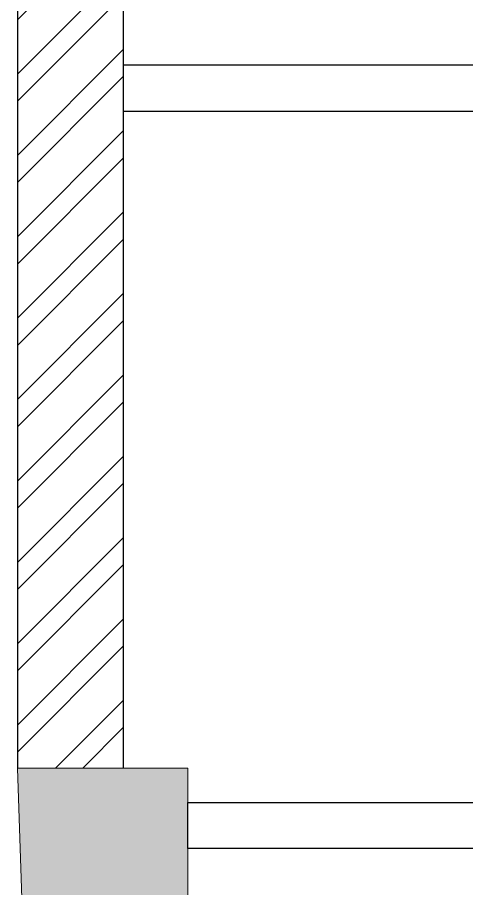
# Model space of a CAD drawing. Header units: feet. Extents: x 9424647 to 9430731, y -5939906 to -5917331.
# Drawn here: x 9424647 to 9425622, y -5923946 to -5922056 of the extents above; entities that cross this region are included whole.
import ezdxf

# ---------------------------------------------------------------- set-up
doc = ezdxf.new("R2010")
doc.units = ezdxf.units.FT
doc.header["$LTSCALE"] = 33
doc.header["$MEASUREMENT"] = 0
for name, color, linetype, lineweight in [('A-COL', 243, 'Continuous', 9), ('column hatch', 5, 'Continuous', 0), ('LENS-DIM', 252, 'Continuous', 5), ('LENS-PARTITION', 21, 'Continuous', 25), ('LN-HATCH', 251, 'Continuous', 0)]:
    doc.layers.add(name, color=color, linetype=linetype, lineweight=lineweight)
doc.layers.add('A-WALL', color=1, linetype='Continuous')

# ---------------------------------------------------------------- blocks, each defined once
blk = doc.blocks.new('A$Cb5bc41ad')
at = {"layer": 'column hatch'}
h = blk.add_hatch(color=8, dxfattribs=at)
h.dxf.hatch_style = 1
h.paths.add_polyline_path([(5841.905182998627, -3581.728558343836), (5611.95581769757, -3586.554467337207), (5288.955817697569, -3586.554467337207), (5288.955817697569, -4163.554467337205), (5630.95581769757, -4163.554467337205), (5841.90518300049, -4163.554467336274)])
h.paths.add_polyline_path([(3727.95581769757, -3933.554467337206), (3727.95581769757, -3843.554467337206), (3172.95581769757, -3843.554467337206), (3172.95581769757, -4163.554467337205), (3727.95581769757, -4163.554467337205), (3727.95581769757, -3983.554467337206)])
h.paths.add_polyline_path([(5752.852703943848, 1468.488045923412), (5522.961736705155, 1461.406860883348), (5131.961736705154, 1461.406860883348), (5131.961736705154, 1130.406860883347), (5512.961736705154, 1130.406860883347), (5742.911102006212, 1135.232769876718)])
h.paths.add_polyline_path([(322.9774937555194, 1300.583529083989), (192.9774937555194, 1300.583529083989), (-36.97867513448, 1296.093496860005), (-41.8264846932143, 1011.089768513106), (187.9774937555194, 1020.583529083989), (322.9774937555194, 1020.583529083989)])
h.paths.add_polyline_path([(5658.833737432956, 4763.529165443964), (5428.860751781613, 4760.004130720161), (5123.860751781613, 4760.004130720161), (5123.860751781613, 4419.004130720161), (5431.860751781613, 4419.004130720161), (5661.751719020307, 4426.085315760224)])
h.paths.add_polyline_path([(5588.977493755519, 8770.583529083991), (5358.97749375552, 8770.583529083991), (5233.97749375552, 8770.583529083991), (5233.97749375552, 8340.583529083991), (5373.97749375552, 8340.583529083991), (5603.950479406863, 8344.108563807793)])
h.paths.add_polyline_path([(187.9774937555194, 8514.58352908399), (47.97749375551939, 8514.58352908399), (-182.0225062444806, 8514.58352908399), (-171.97867513448, 8210.093496860007), (57.97749375551939, 8214.58352908399), (187.9774937555194, 8214.58352908399)])
h.paths.add_polyline_path([(5583.977493755519, 12968.58352908399), (5353.977493755519, 12968.58352908399), (5223.977493755519, 12968.58352908399), (5223.977493755519, 12828.58352908399), (5223.977493753657, 12538.58352908399), (5233.97749375552, 12538.58352908399), (5358.97749375552, 12538.58352908399), (5588.977493755519, 12538.58352908399)])
h.paths.add_polyline_path([(3337.97749375552, 14868.58352908585), (3037.97749375552, 14868.58352908399), (3037.97749375552, 14356.58352908399), (3217.977493755519, 14356.58352908399), (3337.97749375552, 14356.58352908399), (3337.97749375552, 14526.58352908399)])
h.paths.add_polyline_path([(172.9774937555194, 14868.58352908399), (-182.0225062444806, 14868.58352908399), (-182.0225062444806, 14444.58352908399), (47.97749375551939, 14444.58352908399), (172.9774937555194, 14444.58352908399), (172.9774937555194, 14638.58352908399)])
at = {"layer": 'LN-HATCH'}
h = blk.add_hatch(dxfattribs=at)
h.set_pattern_fill('ANSI32', color=256, scale=333, angle=180)
h.set_pattern_definition([(225, (-9983931.354133436, 5281720.308577594), (88.29995930067012, -88.29995930067015), []), (225, (-9983990.220772872, 5281720.308577594), (88.29995930067012, -88.29995930067015), [])])
h.paths.add_polyline_path([(187.9774937555194, 1020.583529083989), (-41.8264846932143, 1011.089768513106), (158.6152508351952, -3834.275302548893), (158.6152508351952, -4163.554467337205), (468.5435051191598, -4163.554467336274), (468.5435051191598, -3884.275302548893), (468.5435051191598, -3834.275302548893), (388.5435051191598, -3834.275302548893)])
h.paths.add_polyline_path([(57.97749375551939, 8214.58352908399), (-171.97867513448, 8210.093496860007), (-36.97867513448, 1296.093496860005), (192.9774937555194, 1300.583529083989)])
h.paths.add_polyline_path([(47.97749375551939, 14444.58352908399), (-182.0225062444806, 14444.58352908399), (-182.0225062444806, 8514.58352908399), (47.97749375551939, 8514.58352908399)])
h.paths.add_polyline_path([(3037.97749375552, 14868.58352908399), (1072.977493755519, 14868.58352908399), (1072.977493755519, 14638.58352908399), (3037.97749375552, 14638.58352908399)])
h.paths.add_polyline_path([(3217.977493755519, 14356.58352908399), (3037.97749375552, 14356.58352908399), (3037.97749375552, 13567.58352908399), (3217.977493755519, 13567.58352908399)])
at = {"layer": 'A-COL'}
blk.add_lwpolyline([(47.97749375551939, 8514.58352908399), (-182.0225062444806, 8514.58352908399), (-171.97867513448, 8210.093496860007), (57.97749375551939, 8214.58352908399), (187.9774937555194, 8214.58352908399), (187.9774937555194, 8514.58352908399)], close=True, dxfattribs=at)
at = {"layer": 'A-WALL'}
for p, q in [((-182.0225062444806, 14444.58352908399), (-182.0225062444806, 8514.58352908399)), ((47.97749375551939, 14444.58352908399), (47.97749375551939, 8514.58352908399))]:
    blk.add_line(p, q, dxfattribs=at)
blk = doc.blocks.new('A$C2c4d5caa')
at = {"layer": 'LENS-DIM', "color": 2}
blk.add_blockref('A$Cb5bc41ad', (-965.681287162006, -8517.58352908399), dxfattribs=at)

msp = doc.modelspace()

# ---------------------------------------------------------------- linework, layer by layer
at = {"layer": 'LENS-PARTITION'}
for points in [[(9427522.719284646, -5922159.375834013), (9424876.787688803, -5922159.375834013), (9424876.787688803, -5922259.375834013), (9427522.719284646, -5922259.375834013)], [(9426672.719284646, -5923859.375834013), (9425016.787688803, -5923859.375834013), (9425016.787688803, -5923759.375834013), (9426672.719284646, -5923759.375834013)]]:
    msp.add_lwpolyline(points, close=True, dxfattribs=at)

# ---------------------------------------------------------------- block references
msp.add_blockref('A$C2c4d5caa', (9425794.49148221, -5923682.375834013), dxfattribs=at)

doc.saveas('drawing.dxf')
